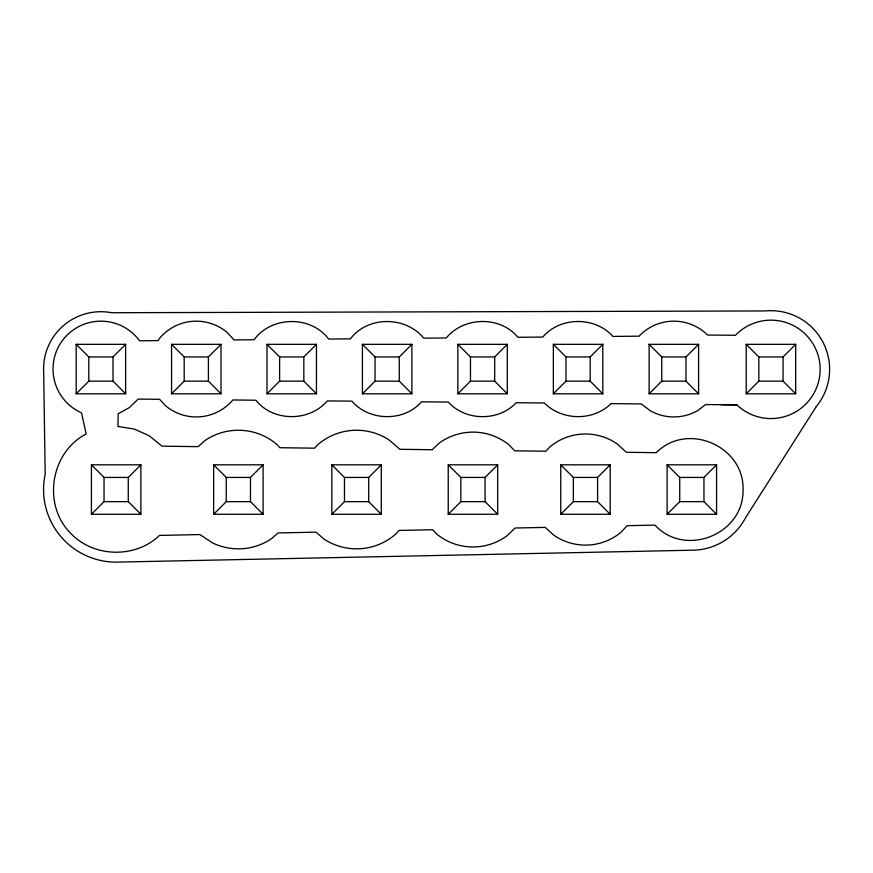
<?xml version="1.0" encoding="UTF-8"?>
<svg xmlns="http://www.w3.org/2000/svg" width="873" height="873" viewBox="0 0 873 873"><rect width="100%" height="100%" fill="white"/><g stroke="black" fill="none" stroke-linecap="round" stroke-linejoin="round"><path stroke-width="1.31" d="M76.18 393.788L88.795 381.163L113.021 381.163L125.636 393.788L76.18 393.788L76.18 344.333L125.636 344.333L125.636 393.788M76.18 344.333L88.795 356.948L113.021 356.948L125.636 344.333M171.566 393.788L184.192 381.163L184.192 356.948L171.566 344.333L221.022 344.333L221.022 393.788L171.566 393.788L171.566 344.333M184.192 356.948L208.407 356.948L221.022 344.333M91.425 514.273L104.04 501.659L104.04 477.433L91.425 464.818L91.425 514.273L140.88 514.273L140.88 464.818L91.425 464.818M104.04 477.433L128.266 477.433L140.88 464.818M266.996 393.788L279.611 381.163L303.837 381.163L316.452 393.788L316.452 344.333L266.996 344.333L266.996 393.788L316.452 393.788M303.837 381.163L303.837 356.948L316.452 344.333M213.645 514.273L226.26 501.659L250.486 501.659L263.1 514.273L213.645 514.273L213.645 464.818L263.1 464.818L263.1 514.273M213.645 464.818L226.26 477.433L250.486 477.433L263.1 464.818M362.426 393.788L375.041 381.163L399.267 381.163L411.881 393.788L411.881 344.333L362.426 344.333L362.426 393.788L411.881 393.788M362.426 344.333L375.041 356.948L399.267 356.948L411.881 344.333M331.849 514.273L344.464 501.659L368.69 501.659L381.305 514.273L331.849 514.273L331.849 464.818L381.305 464.818L381.305 514.273M331.849 464.818L344.464 477.433L368.69 477.433L381.305 464.818M457.845 393.788L470.471 381.163L494.685 381.163L507.3 393.788L457.845 393.788L457.845 344.333L507.3 344.333L507.3 393.788M457.845 344.333L470.471 356.948L494.685 356.948L507.3 344.333M553.351 393.788L565.966 381.163L565.966 356.948L553.351 344.333L602.807 344.333L602.807 393.788L553.351 393.788L553.351 344.333M565.966 356.948L590.181 356.948L602.807 344.333M448.231 514.273L460.846 501.659L485.072 501.659L497.686 514.273L448.231 514.273L448.231 464.818L497.686 464.818L497.686 514.273M448.231 464.818L460.846 477.433L485.072 477.433L497.686 464.818M649.13 393.788L661.745 381.163L685.971 381.163L698.586 393.788L649.13 393.788L649.13 344.333L698.586 344.333L698.586 393.788M685.971 381.163L685.971 356.948L698.586 344.333M560.75 514.273L573.365 501.659L573.365 477.433L560.75 464.818L610.205 464.818L610.205 514.273L560.75 514.273L560.75 464.818M610.205 514.273L597.59 501.659L597.59 477.433L610.205 464.818M746.219 393.788L758.833 381.163L758.833 356.948L746.219 344.333L795.674 344.333L795.674 393.788L746.219 393.788L746.219 344.333M758.833 356.948L783.059 356.948L795.674 344.333M667.114 514.273L679.729 501.659L679.729 477.433L667.114 464.818L716.569 464.818L716.569 514.273L667.114 514.273L667.114 464.818M679.729 477.433L703.954 477.433L716.569 464.818M266.996 344.333L279.611 356.948L303.837 356.948M649.13 344.333L661.745 356.948L685.971 356.948M184.192 381.163L208.407 381.163L221.022 393.788M565.966 381.163L590.181 381.163L602.807 393.788M758.833 381.163L783.059 381.163L795.674 393.788M721.229 404.701L736.877 404.854A49.204 49.204 0 0 0 806.456 403.424A49.204 49.204 0 0 0 805.015 333.857A49.204 49.204 0 0 0 735.448 335.287L707.567 335.036A47.895 47.895 0 0 0 639.833 335.352L639.211 336.17L612.879 336.421C595.037 316.321 560.171 316.517 542.766 337.065L517.885 337.294C500.262 315.71 463.781 316.561 446.289 337.96L423.732 338.167C405.65 315.971 367.828 315.797 350.433 338.844L328.608 339.051C311.006 315.306 271.361 315.884 254.141 339.739L233.986 339.924L227.209 332.471A47.895 47.895 0 0 0 159.715 338.146L158.122 340.623L139.582 340.797A47.895 47.895 0 0 0 63.609 339.019A47.895 47.895 0 0 0 81.56 412.864L86.132 434.001C50.601 452.378 42.264 504.365 70.277 532.912C93.335 557.618 135.119 558.785 159.53 535.411L199.917 534.571L212.292 542.799A59.299 59.299 0 0 0 271.448 538.761L278.04 532.945L315.971 532.159L324.079 539.143A59.299 59.299 0 0 0 396.08 533.763L398.95 530.435L432.615 529.736L437.035 534.352A57.432 57.432 0 0 0 506.94 535.836L515.103 528.012L545.232 527.39L553.635 535.084A55.566 55.566 0 0 0 621.216 532.083L627.065 525.688L654.979 525.11C684.912 557.683 743.338 534.702 743.054 490.462C744.92 446.256 687.357 421.19 656.278 452.683L626.356 452.29L617.309 444.008A55.566 55.566 0 0 0 549.728 447.009L545.865 451.221L514.71 450.817L508.883 444.739A57.432 57.432 0 0 0 438.977 443.244L432.211 449.726L399.943 449.3L389.074 439.937A59.299 59.299 0 0 0 317.074 445.317L314.618 448.176L279.873 447.718L277.352 444.859A59.299 59.299 0 0 0 205.297 440.33L198.138 446.649L162.029 446.168L149.239 435.769L134.191 429.047L117.92 426.439L118.204 413.715L129.171 407.724L138.218 399.092L159.617 399.299L165.39 405.639A47.895 47.895 0 0 0 232.884 399.965L255.887 400.227C273.118 421.997 309.424 421.921 327.288 400.914L351.895 401.144C369.235 421.343 404.003 422.019 421.539 401.82L448.362 402.082C465.484 421.288 498.647 421.506 516.227 402.726L544.316 402.999C561.983 420.786 593.073 421.31 611.002 403.642L641.284 403.937L650.101 410.637A47.895 47.895 0 0 0 697.996 410.419L705.57 404.548L736.877 404.854M573.365 477.433L597.59 477.433M104.04 501.659L128.266 501.659L140.88 514.273M573.365 501.659L597.59 501.659M679.729 501.659L703.954 501.659L716.569 514.273M783.059 356.948L783.059 381.163M703.954 477.433L703.954 501.659M661.745 356.948L661.745 381.163M590.181 356.948L590.181 381.163M494.685 356.948L494.685 381.163M485.072 477.433L485.072 501.659M470.471 356.948L470.471 381.163M460.846 477.433L460.846 501.659M399.267 356.948L399.267 381.163M375.041 356.948L375.041 381.163M368.69 477.433L368.69 501.659M344.464 477.433L344.464 501.659M279.611 356.948L279.611 381.163M250.486 477.433L250.486 501.659M226.26 477.433L226.26 501.659M208.407 356.948L208.407 381.163M128.266 477.433L128.266 501.659M113.021 356.948L113.021 381.163M88.795 356.948L88.795 381.163M816.19 406.698L745.684 517.525A60.684 60.684 0 0 1 694.526 550.165L119.808 562.048A72.59 72.59 0 0 1 45.178 474.312L43.705 373.175A57.356 57.356 0 0 1 111.733 312.73L765.37 310.952A58.666 58.666 0 0 1 816.19 406.698"/></g></svg>
